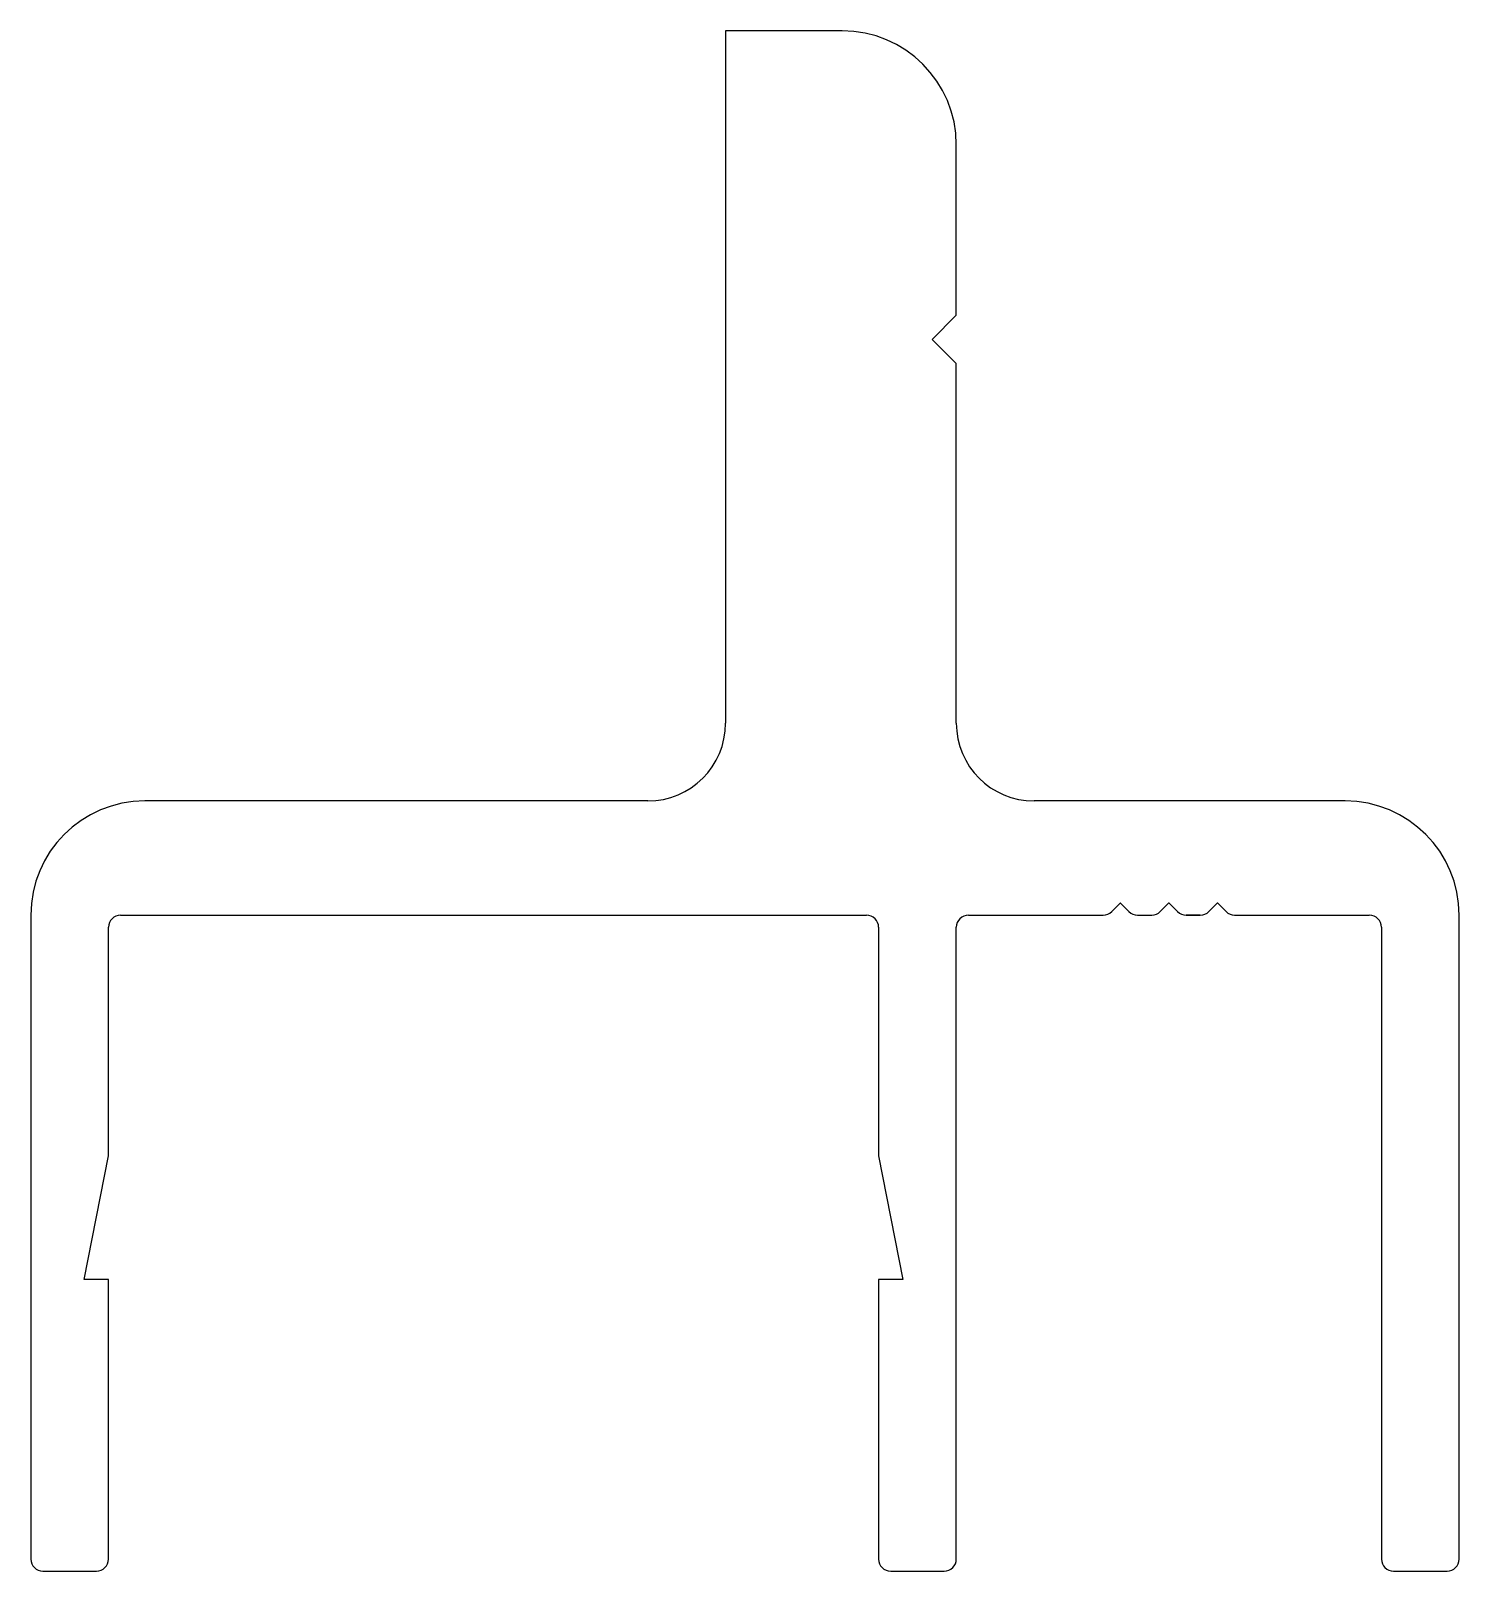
# Model space of a CAD drawing. Header units: inches. Extents: x -14.9 to 14.5, y -0.1 to 31.6.
import ezdxf

# ---------------------------------------------------------------- set-up
doc = ezdxf.new("R2010")
doc.units = ezdxf.units.IN
doc.header["$MEASUREMENT"] = 0

msp = doc.modelspace()

# ---------------------------------------------------------------- linework, layer by layer
at = {"color": 7}
for p, q in [((1.827, 31.589), (-0.573, 31.589)), ((-0.573, 31.589), (-0.573, 17.339)), ((4.177, 25.739), (4.177, 29.239)), ((3.677, 25.239), (4.177, 25.739)), ((4.177, 24.739), (3.677, 25.239)), ((4.177, 17.339), (4.177, 24.739)), ((-2.173, 15.739), (-12.523, 15.739)), ((12.177, 15.739), (5.777, 15.739)), ((7.376, 13.462), (7.547, 13.633)), ((7.558, 13.633), (7.729, 13.462)), ((8.376, 13.462), (8.547, 13.633)), ((8.558, 13.633), (8.729, 13.462)), ((9.376, 13.462), (9.547, 13.633)), ((9.558, 13.633), (9.729, 13.462)), ((-14.873, 13.389), (-14.873, 0.139)), ((-13.023, 13.389), (2.327, 13.389)), ((4.427, 13.389), (7.199, 13.389)), ((7.906, 13.389), (8.199, 13.389)), ((8.906, 13.389), (9.199, 13.389)), ((9.199, 13.389), (8.906, 13.389)), ((8.906, 13.389), (9.199, 13.389)), ((9.199, 13.389), (8.906, 13.389)), ((8.906, 13.389), (9.199, 13.389)), ((9.906, 13.389), (9.906, 13.389)), ((9.906, 13.389), (12.677, 13.389)), ((14.527, 0.139), (14.527, 13.389)), ((-13.273, 8.439), (-13.273, 13.139)), ((2.577, 13.139), (2.577, 8.439)), ((4.177, 0.139), (4.177, 13.139)), ((12.927, 13.139), (12.927, 0.139)), ((-13.773, 5.889), (-13.273, 8.439)), ((2.577, 8.439), (3.077, 5.889)), ((-13.273, 5.889), (-13.773, 5.889)), ((-13.273, 0.139), (-13.273, 5.889)), ((2.577, 5.889), (2.577, 0.139)), ((3.077, 5.889), (2.577, 5.889)), ((-14.623, -0.111), (-13.523, -0.111)), ((2.827, -0.111), (3.927, -0.111)), ((13.177, -0.111), (14.277, -0.111))]:
    msp.add_line(p, q, dxfattribs=at)
for centre, radius, start, end in [((1.827, 29.239), 2.35, 360, 90), ((-2.173, 17.339), 1.6, 270, 0), ((5.777, 17.339), 1.6, 180, 270), ((-12.523, 13.389), 2.35, 90, 180), ((12.177, 13.389), 2.35, 360, 90), ((7.553, 13.627), 0.008, 45, 135), ((8.552, 13.627), 0.008, 45, 135), ((9.552, 13.627), 0.008, 45, 135), ((-13.023, 13.139), 0.25, 90, 180), ((2.327, 13.139), 0.25, 0, 90), ((4.427, 13.139), 0.25, 90, 180), ((7.199, 13.639), 0.25, 270, 315), ((7.906, 13.639), 0.25, 225, 270), ((8.199, 13.639), 0.25, 270, 315), ((8.906, 13.639), 0.25, 225, 270), ((9.199, 13.639), 0.25, 270, 315), ((9.906, 13.639), 0.25, 225, 270), ((12.677, 13.139), 0.25, 0, 90), ((-14.623, 0.139), 0.25, 180, 270), ((-13.523, 0.139), 0.25, 270, 360), ((2.827, 0.139), 0.25, 180, 270), ((3.927, 0.139), 0.25, 270, 360), ((13.177, 0.139), 0.25, 180, 270), ((14.277, 0.139), 0.25, 270, 0)]:
    msp.add_arc(centre, radius, start, end, dxfattribs=at)

doc.saveas('drawing.dxf')
